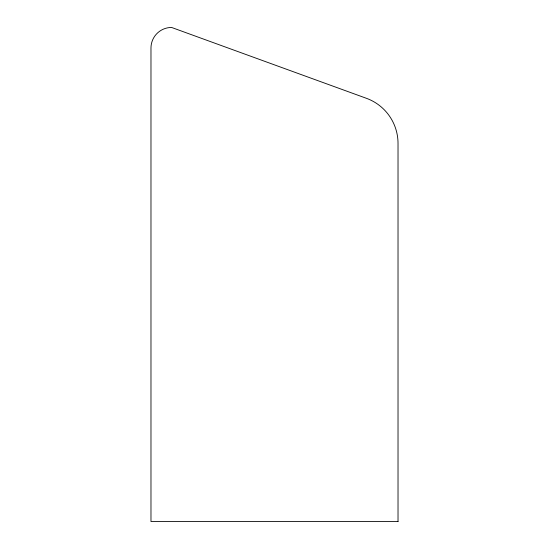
<?xml version="1.0" encoding="UTF-8"?>
<svg xmlns="http://www.w3.org/2000/svg" width="549" height="549" viewBox="0 0 549 549"><rect width="100%" height="100%" fill="white"/><g stroke="black" fill="none" stroke-linecap="round" stroke-linejoin="round"><path stroke-width="0.82" d="M398.025 521.55L150.975 521.55L150.975 48.038A20.588 20.588 0 0 1 171.562 27.45L366.403 98.298A48.038 48.038 0 0 1 398.025 143.447L398.025 521.55"/></g></svg>
